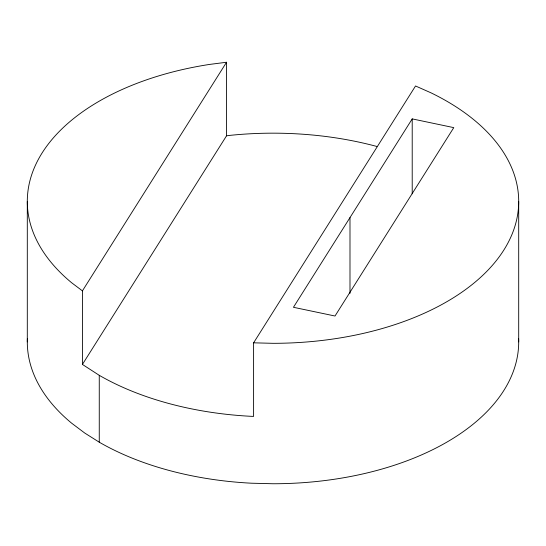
<?xml version="1.0" encoding="UTF-8"?>
<svg xmlns="http://www.w3.org/2000/svg" width="546" height="546" viewBox="0 0 546 546"><rect width="100%" height="100%" fill="white"/><g stroke="black" fill="none" stroke-linecap="round" stroke-linejoin="round"><path stroke-width="0.82" d="M82.419 290.868L226.542 62.251L209.411 64.442A245.7 141.851 0 0 0 71.738 282.828L82.419 290.868L82.419 364.428L99.263 375.327A245.7 141.851 0 0 0 251.583 416.339L253.603 416.386L253.603 342.827L415.533 85.975L430.93 92.8A245.7 141.851 0 0 1 503.883 249.979A245.7 141.851 0 0 1 273 343.318L253.603 342.827M82.419 364.428L226.542 135.811L226.542 62.251M412.21 118.891L293.441 307.289L335.005 316.018L453.774 127.627L412.21 118.891L412.21 193.789M226.542 135.811L230.337 135.326A245.7 141.851 0 0 1 376.836 146.458M518.632 338.595A245.7 141.851 0 0 1 273 483.749L251.583 483.21A245.7 141.851 0 0 1 99.263 442.199L84.78 433.074L71.738 423.259A245.7 141.851 0 0 1 27.368 338.595M518.7 201.467L518.7 341.892M349.993 217.588L349.993 293.332M99.263 375.327L99.263 442.199M27.3 201.467L27.3 341.892"/></g></svg>
